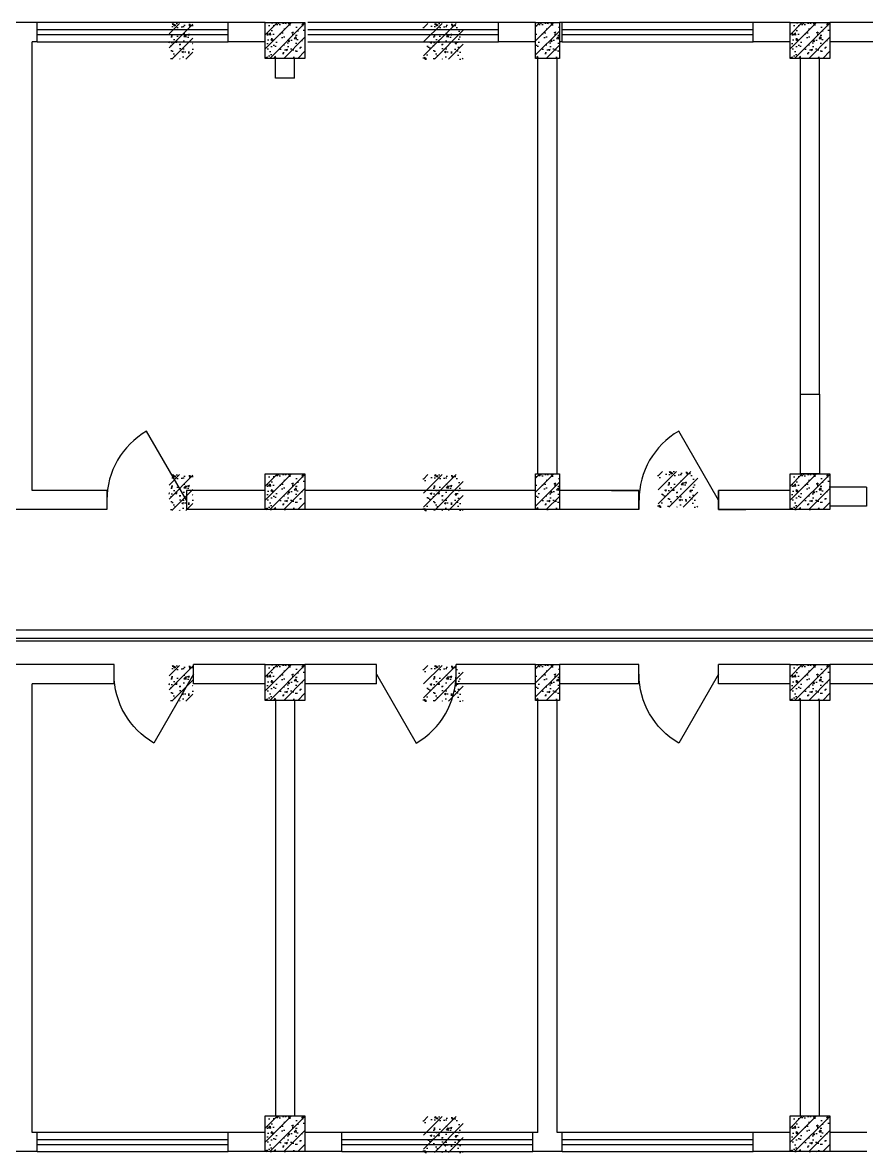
# Model space of a CAD drawing. Header units: millimetres. Extents: x 1454 to 76815, y 2126 to 32240.
# Drawn here: x 34775 to 41848, y 2126 to 11600 of the extents above; entities that cross this region are included whole.
import ezdxf
from ezdxf.enums import TextEntityAlignment as Align

# ---------------------------------------------------------------- set-up
doc = ezdxf.new("R2010")
doc.units = ezdxf.units.MM
doc.linetypes.add('CONTINOUS', pattern=[0])
for name, color, linetype in [('BD0', 7, 'Continuous'), ('C', 7, 'Continuous'), ('M', 7, 'Continuous'), ('WINDOW_TEXT', 7, 'Continuous'), ('Z', 7, 'Continuous'), ('Z1', 9, 'Continuous'), ('文字说明', 7, 'Continuous')]:
    doc.layers.add(name, color=color, linetype=linetype)
doc.styles.add('SIMPLEX', font='SIMPLEX.SHX')

# ---------------------------------------------------------------- blocks, each defined once
blk = doc.blocks.new('_DBLK')
blk.add_line((-0.5, 0), (0, -0.866))
blk.add_arc((-0.5, 0), 1, 300, 0)
at = {"layer": 'WINDOW_TEXT', "style": 'SIMPLEX', "flags": 9}
blk.add_attdef('A', text='', height=1, dxfattribs=at).set_placement((0, 1.5), align=Align.MIDDLE)

msp = doc.modelspace()

# ---------------------------------------------------------------- hatches: boundary and pattern name
at = {"layer": 'Z1'}
h = msp.add_hatch(dxfattribs=at)
h.set_pattern_fill('ANSI31', color=256, scale=666.666667, style=0)
h.set_pattern_definition([(45, (-1649692.01, -96398.72), (-58.925565, 58.925565), [])])
h.paths.add_polyline_path([(36002.3, 11592.9), (36202.3, 11592.9), (36202.3, 11292.9), (36002.3, 11292.9)])
h = msp.add_hatch(dxfattribs=at)
h.set_pattern_fill('AR-CONC', color=256, scale=20, style=0)
h.set_pattern_definition([(50, (-1649692.01, -96398.72), (143.4520365, -12.550427), [15, -165]), (355, (-1649692, -96398.72), (-27.750267, 150.438427), [12, -132]), (100.4514, (-1649680.05, -96399.76), (115.701876, 137.887908), [12.748038, -140.228422]), (46.1842, (-1649692, -96358.72), (213.44821, -33.103803), [22.5, -247.5]), (96.6356, (-1649674.22, -96361.48), (186.93254, 194.823574), [19.122058, -210.3426]), (351.1842, (-1649692, -96358.72), (186.93239, 194.82372), [18, -198]), (21, (-1649672.01, -96368.72), (119.3814104, -80.523778), [15, -165]), (326, (-1649672, -96368.72), (48.663066, 145.030009), [12, -132]), (71.4514, (-1649662.06, -96375.43), (168.044526, 64.506099), [12.748038, -140.228422]), (37.5, (-1649692.007, -96398.716), (2.431971, 66.5787708), [0, -130.4, 0, -134, 0, -132.5]), (7.5, (-1649692.01, -96398.72), (52.6139075, 78.8823424), [0, -76.4, 0, -127.4, 0, -50.5]), (327.5, (-1649736.607, -96398.716), (106.7644872, -4.5109743), [0, -50, 0, -156, 0, -207]), (317.5, (-1649756.61, -96398.72), (116.637234, 20.0209965), [0, -65, 0, -103.6, 0, -147])])
h.paths.add_polyline_path([(36002.3, 11592.9), (36202.3, 11592.9), (36202.3, 11292.9), (36002.3, 11292.9)])
h = msp.add_hatch(dxfattribs=at)
h.set_pattern_fill('ANSI31', color=256, scale=666.666667, style=0)
h.set_pattern_definition([(45, (-1442014.38, -522395.14), (-58.925565, 58.925565), [])])
h.paths.add_polyline_path([(36808.4, 11599.6), (37141.7, 11599.6), (37141.7, 11299.6), (36808.4, 11299.6)])
h = msp.add_hatch(dxfattribs=at)
h.set_pattern_fill('AR-CONC', color=256, scale=20, style=0)
h.set_pattern_definition([(50, (-1442014.38, -522395.14), (143.4520365, -12.550427), [15, -165]), (355, (-1442014.38, -522395.14), (-27.750267, 150.438427), [12, -132]), (100.4514, (-1442002.42, -522396.18), (115.701876, 137.887908), [12.748038, -140.228422]), (46.1842, (-1442014.38, -522355.14), (213.44821, -33.103803), [22.5, -247.5]), (96.6356, (-1441996.6, -522357.9), (186.93254, 194.823574), [19.122058, -210.3426]), (351.1842, (-1442014.38, -522355.14), (186.93239, 194.82372), [18, -198]), (21, (-1441994.38, -522365.14), (119.38141, -80.523778), [15, -165]), (326, (-1441994.38, -522365.14), (48.663066, 145.030009), [12, -132]), (71.4514, (-1441984.43, -522371.85), (168.044526, 64.506099), [12.748038, -140.228422]), (37.5, (-1442014.38, -522395.14), (2.431971, 66.5787708), [0, -130.4, 0, -134, 0, -132.5]), (7.5, (-1442014.38, -522395.14), (52.6139075, 78.8823424), [0, -76.4, 0, -127.4, 0, -50.5]), (327.5, (-1442058.98, -522395.14), (106.7644872, -4.5109743), [0, -50, 0, -156, 0, -207]), (317.5, (-1442078.98, -522395.14), (116.637234, 20.0209965), [0, -65, 0, -103.6, 0, -147])])
h.paths.add_polyline_path([(36808.4, 11599.6), (37141.7, 11599.6), (37141.7, 11299.6), (36808.4, 11299.6)])
h = msp.add_hatch(dxfattribs=at)
h.set_pattern_fill('ANSI31', color=256, scale=666.666667, style=0)
h.set_pattern_definition([(45, (-1647492.01, -96398.72), (-58.925565, 58.925565), [])])
h.paths.add_polyline_path([(38135.6, 11592.9), (38469, 11592.9), (38469, 11292.9), (38135.6, 11292.9)])
h = msp.add_hatch(dxfattribs=at)
h.set_pattern_fill('AR-CONC', color=256, scale=20, style=0)
h.set_pattern_definition([(50, (-1647492.01, -96398.72), (143.4520365, -12.550427), [15, -165]), (355, (-1647492, -96398.72), (-27.750267, 150.438427), [12, -132]), (100.4514, (-1647480.05, -96399.76), (115.701876, 137.887908), [12.748038, -140.228422]), (46.1842, (-1647492, -96358.72), (213.44821, -33.103803), [22.5, -247.5]), (96.6356, (-1647474.22, -96361.48), (186.93254, 194.823574), [19.122058, -210.3426]), (351.1842, (-1647492, -96358.72), (186.93239, 194.82372), [18, -198]), (21, (-1647472.01, -96368.72), (119.3814104, -80.523778), [15, -165]), (326, (-1647472, -96368.72), (48.663066, 145.030009), [12, -132]), (71.4514, (-1647462.06, -96375.43), (168.044526, 64.506099), [12.748038, -140.228422]), (37.5, (-1647492.007, -96398.716), (2.431971, 66.5787708), [0, -130.4, 0, -134, 0, -132.5]), (7.5, (-1647492.01, -96398.72), (52.6139075, 78.8823424), [0, -76.4, 0, -127.4, 0, -50.5]), (327.5, (-1647536.607, -96398.716), (106.7644872, -4.5109743), [0, -50, 0, -156, 0, -207]), (317.5, (-1647556.61, -96398.72), (116.637234, 20.0209965), [0, -65, 0, -103.6, 0, -147])])
h.paths.add_polyline_path([(38135.6, 11592.9), (38469, 11592.9), (38469, 11292.9), (38135.6, 11292.9)])
h = msp.add_hatch(dxfattribs=at)
h.set_pattern_fill('ANSI31', color=256, scale=666.666667, style=0)
h.set_pattern_definition([(45, (-1439814.38, -522395.14), (-58.925565, 58.925565), [])])
h.paths.add_polyline_path([(39075.1, 11599.6), (39275.1, 11599.6), (39275.1, 11299.6), (39075.1, 11299.6)])
h = msp.add_hatch(dxfattribs=at)
h.set_pattern_fill('AR-CONC', color=256, scale=20, style=0)
h.set_pattern_definition([(50, (-1439814.38, -522395.14), (143.4520365, -12.550427), [15, -165]), (355, (-1439814.38, -522395.14), (-27.750267, 150.438427), [12, -132]), (100.4514, (-1439802.42, -522396.18), (115.701876, 137.887908), [12.748038, -140.228422]), (46.1842, (-1439814.38, -522355.14), (213.44821, -33.103803), [22.5, -247.5]), (96.6356, (-1439796.6, -522357.9), (186.93254, 194.823574), [19.122058, -210.3426]), (351.1842, (-1439814.38, -522355.14), (186.93239, 194.82372), [18, -198]), (21, (-1439794.38, -522365.14), (119.38141, -80.523778), [15, -165]), (326, (-1439794.38, -522365.14), (48.663066, 145.030009), [12, -132]), (71.4514, (-1439784.43, -522371.85), (168.044526, 64.506099), [12.748038, -140.228422]), (37.5, (-1439814.38, -522395.14), (2.431971, 66.5787708), [0, -130.4, 0, -134, 0, -132.5]), (7.5, (-1439814.38, -522395.14), (52.6139075, 78.8823424), [0, -76.4, 0, -127.4, 0, -50.5]), (327.5, (-1439858.98, -522395.14), (106.7644872, -4.5109743), [0, -50, 0, -156, 0, -207]), (317.5, (-1439878.98, -522395.14), (116.637234, 20.0209965), [0, -65, 0, -103.6, 0, -147])])
h.paths.add_polyline_path([(39075.1, 11599.6), (39275.1, 11599.6), (39275.1, 11299.6), (39075.1, 11299.6)])
h = msp.add_hatch(dxfattribs=at)
h.set_pattern_fill('ANSI31', color=256, scale=666.666667, style=0)
h.set_pattern_definition([(45, (-1437614.38, -522395.14), (-58.925565, 58.925565), [])])
h.paths.add_polyline_path([(41208.4, 11599.6), (41541.7, 11599.6), (41541.7, 11299.6), (41208.4, 11299.6)])
h = msp.add_hatch(dxfattribs=at)
h.set_pattern_fill('AR-CONC', color=256, scale=20, style=0)
h.set_pattern_definition([(50, (-1437614.38, -522395.14), (143.4520365, -12.550427), [15, -165]), (355, (-1437614.38, -522395.14), (-27.750267, 150.438427), [12, -132]), (100.4514, (-1437602.42, -522396.18), (115.701876, 137.887908), [12.748038, -140.228422]), (46.1842, (-1437614.38, -522355.14), (213.44821, -33.103803), [22.5, -247.5]), (96.6356, (-1437596.6, -522357.9), (186.93254, 194.823574), [19.122058, -210.3426]), (351.1842, (-1437614.38, -522355.14), (186.93239, 194.82372), [18, -198]), (21, (-1437594.38, -522365.14), (119.38141, -80.523778), [15, -165]), (326, (-1437594.38, -522365.14), (48.663066, 145.030009), [12, -132]), (71.4514, (-1437584.43, -522371.85), (168.044526, 64.506099), [12.748038, -140.228422]), (37.5, (-1437614.38, -522395.14), (2.431971, 66.5787708), [0, -130.4, 0, -134, 0, -132.5]), (7.5, (-1437614.38, -522395.14), (52.6139075, 78.8823424), [0, -76.4, 0, -127.4, 0, -50.5]), (327.5, (-1437658.98, -522395.14), (106.7644872, -4.5109743), [0, -50, 0, -156, 0, -207]), (317.5, (-1437678.98, -522395.14), (116.637234, 20.0209965), [0, -65, 0, -103.6, 0, -147])])
h.paths.add_polyline_path([(41208.4, 11599.6), (41541.7, 11599.6), (41541.7, 11299.6), (41208.4, 11299.6)])
h = msp.add_hatch(dxfattribs=at)
h.set_pattern_fill('ANSI31', color=256, scale=666.666667, style=0)
h.set_pattern_definition([(45, (-1649692.01, -100182.05), (-58.925565, 58.925565), [])])
h.paths.add_polyline_path([(36002.3, 7809.6), (36202.3, 7809.6), (36202.3, 7509.6), (36002.3, 7509.6)])
h = msp.add_hatch(dxfattribs=at)
h.set_pattern_fill('AR-CONC', color=256, scale=20, style=0)
h.set_pattern_definition([(50, (-1649692.01, -100182.05), (143.4520365, -12.550427), [15, -165]), (355, (-1649692, -100182.05), (-27.750267, 150.438427), [12, -132]), (100.4514, (-1649680.05, -100183.1), (115.701876, 137.887908), [12.748038, -140.228422]), (46.1842, (-1649692, -100142.05), (213.44821, -33.103803), [22.5, -247.5]), (96.6356, (-1649674.22, -100144.8), (186.93254, 194.823574), [19.122058, -210.3426]), (351.1842, (-1649692, -100142.05), (186.93239, 194.82372), [18, -198]), (21, (-1649672.01, -100152.05), (119.3814104, -80.523778), [15, -165]), (326, (-1649672, -100152.05), (48.663066, 145.030009), [12, -132]), (71.4514, (-1649662.06, -100158.76), (168.044526, 64.506099), [12.748038, -140.228422]), (37.5, (-1649692.007, -100182.05), (2.431971, 66.5787708), [0, -130.4, 0, -134, 0, -132.5]), (7.5, (-1649692.01, -100182.05), (52.6139075, 78.8823424), [0, -76.4, 0, -127.4, 0, -50.5]), (327.5, (-1649736.607, -100182.05), (106.7644872, -4.5109743), [0, -50, 0, -156, 0, -207]), (317.5, (-1649756.61, -100182.05), (116.637234, 20.0209965), [0, -65, 0, -103.6, 0, -147])])
h.paths.add_polyline_path([(36002.3, 7809.6), (36202.3, 7809.6), (36202.3, 7509.6), (36002.3, 7509.6)])
h = msp.add_hatch(dxfattribs=at)
h.set_pattern_fill('ANSI31', color=256, scale=666.666667, style=0)
h.set_pattern_definition([(45, (-1442014.38, -526178.47), (-58.925565, 58.925565), [])])
h.paths.add_polyline_path([(36808.4, 7816.3), (37141.7, 7816.3), (37141.7, 7516.3), (36808.4, 7516.3)])
h = msp.add_hatch(dxfattribs=at)
h.set_pattern_fill('AR-CONC', color=256, scale=20, style=0)
h.set_pattern_definition([(50, (-1442014.38, -526178.47), (143.4520365, -12.550427), [15, -165]), (355, (-1442014.38, -526178.47), (-27.750267, 150.438427), [12, -132]), (100.4514, (-1442002.42, -526179.52), (115.701876, 137.887908), [12.748038, -140.228422]), (46.1842, (-1442014.38, -526138.47), (213.44821, -33.103803), [22.5, -247.5]), (96.6356, (-1441996.6, -526141.23), (186.93254, 194.823574), [19.122058, -210.3426]), (351.1842, (-1442014.38, -526138.47), (186.93239, 194.82372), [18, -198]), (21, (-1441994.38, -526148.47), (119.38141, -80.523778), [15, -165]), (326, (-1441994.38, -526148.47), (48.663066, 145.030009), [12, -132]), (71.4514, (-1441984.43, -526155.18), (168.044526, 64.506099), [12.748038, -140.228422]), (37.5, (-1442014.38, -526178.47), (2.431971, 66.5787708), [0, -130.4, 0, -134, 0, -132.5]), (7.5, (-1442014.38, -526178.47), (52.6139075, 78.8823424), [0, -76.4, 0, -127.4, 0, -50.5]), (327.5, (-1442058.98, -526178.47), (106.7644872, -4.5109743), [0, -50, 0, -156, 0, -207]), (317.5, (-1442078.98, -526178.47), (116.637234, 20.0209965), [0, -65, 0, -103.6, 0, -147])])
h.paths.add_polyline_path([(36808.4, 7816.3), (37141.7, 7816.3), (37141.7, 7516.3), (36808.4, 7516.3)])
h = msp.add_hatch(dxfattribs=at)
h.set_pattern_fill('ANSI31', color=256, scale=666.666667, style=0)
h.set_pattern_definition([(45, (-1647492.01, -100182.05), (-58.925565, 58.925565), [])])
h.paths.add_polyline_path([(38135.6, 7809.6), (38469, 7809.6), (38469, 7509.6), (38135.6, 7509.6)])
h = msp.add_hatch(dxfattribs=at)
h.set_pattern_fill('AR-CONC', color=256, scale=20, style=0)
h.set_pattern_definition([(50, (-1647492.01, -100182.05), (143.4520365, -12.550427), [15, -165]), (355, (-1647492, -100182.05), (-27.750267, 150.438427), [12, -132]), (100.4514, (-1647480.05, -100183.1), (115.701876, 137.887908), [12.748038, -140.228422]), (46.1842, (-1647492, -100142.05), (213.44821, -33.103803), [22.5, -247.5]), (96.6356, (-1647474.22, -100144.8), (186.93254, 194.823574), [19.122058, -210.3426]), (351.1842, (-1647492, -100142.05), (186.93239, 194.82372), [18, -198]), (21, (-1647472.01, -100152.05), (119.3814104, -80.523778), [15, -165]), (326, (-1647472, -100152.05), (48.663066, 145.030009), [12, -132]), (71.4514, (-1647462.06, -100158.76), (168.044526, 64.506099), [12.748038, -140.228422]), (37.5, (-1647492.007, -100182.05), (2.431971, 66.5787708), [0, -130.4, 0, -134, 0, -132.5]), (7.5, (-1647492.01, -100182.05), (52.6139075, 78.8823424), [0, -76.4, 0, -127.4, 0, -50.5]), (327.5, (-1647536.607, -100182.05), (106.7644872, -4.5109743), [0, -50, 0, -156, 0, -207]), (317.5, (-1647556.61, -100182.05), (116.637234, 20.0209965), [0, -65, 0, -103.6, 0, -147])])
h.paths.add_polyline_path([(38135.6, 7809.6), (38469, 7809.6), (38469, 7509.6), (38135.6, 7509.6)])
h = msp.add_hatch(dxfattribs=at)
h.set_pattern_fill('ANSI31', color=256, scale=666.666667, style=0)
h.set_pattern_definition([(45, (-1439814.38, -526178.47), (-58.925565, 58.925565), [])])
h.paths.add_polyline_path([(39075.1, 7816.3), (39275.1, 7816.3), (39275.1, 7516.3), (39075.1, 7516.3)])
h = msp.add_hatch(dxfattribs=at)
h.set_pattern_fill('AR-CONC', color=256, scale=20, style=0)
h.set_pattern_definition([(50, (-1439814.38, -526178.47), (143.4520365, -12.550427), [15, -165]), (355, (-1439814.38, -526178.47), (-27.750267, 150.438427), [12, -132]), (100.4514, (-1439802.42, -526179.52), (115.701876, 137.887908), [12.748038, -140.228422]), (46.1842, (-1439814.38, -526138.47), (213.44821, -33.103803), [22.5, -247.5]), (96.6356, (-1439796.6, -526141.23), (186.93254, 194.823574), [19.122058, -210.3426]), (351.1842, (-1439814.38, -526138.47), (186.93239, 194.82372), [18, -198]), (21, (-1439794.38, -526148.47), (119.38141, -80.523778), [15, -165]), (326, (-1439794.38, -526148.47), (48.663066, 145.030009), [12, -132]), (71.4514, (-1439784.43, -526155.18), (168.044526, 64.506099), [12.748038, -140.228422]), (37.5, (-1439814.38, -526178.47), (2.431971, 66.5787708), [0, -130.4, 0, -134, 0, -132.5]), (7.5, (-1439814.38, -526178.47), (52.6139075, 78.8823424), [0, -76.4, 0, -127.4, 0, -50.5]), (327.5, (-1439858.98, -526178.47), (106.7644872, -4.5109743), [0, -50, 0, -156, 0, -207]), (317.5, (-1439878.98, -526178.47), (116.637234, 20.0209965), [0, -65, 0, -103.6, 0, -147])])
h.paths.add_polyline_path([(39075.1, 7816.3), (39275.1, 7816.3), (39275.1, 7516.3), (39075.1, 7516.3)])
h = msp.add_hatch(dxfattribs=at)
h.set_pattern_fill('AR-CONC', color=256, scale=20, style=0)
h.set_pattern_definition([(50, (-1645525.34, -100154.83), (143.4520365, -12.550427), [15, -165]), (355, (-1645525.34, -100154.83), (-27.750267, 150.438427), [12, -132]), (100.4514, (-1645513.39, -100155.88), (115.701876, 137.887908), [12.748038, -140.228422]), (46.1842, (-1645525.34, -100114.83), (213.44821, -33.103803), [22.5, -247.5]), (96.6356, (-1645507.55, -100117.6), (186.93254, 194.823574), [19.122058, -210.3426]), (351.1842, (-1645525.34, -100114.83), (186.93239, 194.82372), [18, -198]), (21, (-1645505.34, -100124.83), (119.3814104, -80.523778), [15, -165]), (326, (-1645505.34, -100124.83), (48.663066, 145.030009), [12, -132]), (71.4514, (-1645495.39, -100131.54), (168.044526, 64.506099), [12.748038, -140.228422]), (37.5, (-1645525.34, -100154.834), (2.431971, 66.5787708), [0, -130.4, 0, -134, 0, -132.5]), (7.5, (-1645525.34, -100154.834), (52.6139075, 78.8823424), [0, -76.4, 0, -127.4, 0, -50.5]), (327.5, (-1645569.94, -100154.834), (106.7644872, -4.5109743), [0, -50, 0, -156, 0, -207]), (317.5, (-1645589.94, -100154.83), (116.637234, 20.0209965), [0, -65, 0, -103.6, 0, -147])])
h.paths.add_polyline_path([(40102.3, 7836.8), (40435.6, 7836.8), (40435.6, 7536.8), (40102.3, 7536.8)])
h = msp.add_hatch(dxfattribs=at)
h.set_pattern_fill('ANSI31', color=256, scale=666.666667, style=0)
h.set_pattern_definition([(45, (-1645525.34, -100154.83), (-58.925565, 58.925565), [])])
h.paths.add_polyline_path([(40102.3, 7836.8), (40435.6, 7836.8), (40435.6, 7536.8), (40102.3, 7536.8)])
h = msp.add_hatch(dxfattribs=at)
h.set_pattern_fill('ANSI31', color=256, scale=666.666667, style=0)
h.set_pattern_definition([(45, (-1437614.38, -526178.47), (-58.925565, 58.925565), [])])
h.paths.add_polyline_path([(41208.4, 7816.3), (41541.7, 7816.3), (41541.7, 7516.3), (41208.4, 7516.3)])
h = msp.add_hatch(dxfattribs=at)
h.set_pattern_fill('AR-CONC', color=256, scale=20, style=0)
h.set_pattern_definition([(50, (-1437614.38, -526178.47), (143.4520365, -12.550427), [15, -165]), (355, (-1437614.38, -526178.47), (-27.750267, 150.438427), [12, -132]), (100.4514, (-1437602.42, -526179.52), (115.701876, 137.887908), [12.748038, -140.228422]), (46.1842, (-1437614.38, -526138.47), (213.44821, -33.103803), [22.5, -247.5]), (96.6356, (-1437596.6, -526141.23), (186.93254, 194.823574), [19.122058, -210.3426]), (351.1842, (-1437614.38, -526138.47), (186.93239, 194.82372), [18, -198]), (21, (-1437594.38, -526148.47), (119.38141, -80.523778), [15, -165]), (326, (-1437594.38, -526148.47), (48.663066, 145.030009), [12, -132]), (71.4514, (-1437584.43, -526155.18), (168.044526, 64.506099), [12.748038, -140.228422]), (37.5, (-1437614.38, -526178.47), (2.431971, 66.5787708), [0, -130.4, 0, -134, 0, -132.5]), (7.5, (-1437614.38, -526178.47), (52.6139075, 78.8823424), [0, -76.4, 0, -127.4, 0, -50.5]), (327.5, (-1437658.98, -526178.47), (106.7644872, -4.5109743), [0, -50, 0, -156, 0, -207]), (317.5, (-1437678.98, -526178.47), (116.637234, 20.0209965), [0, -65, 0, -103.6, 0, -147])])
h.paths.add_polyline_path([(41208.4, 7816.3), (41541.7, 7816.3), (41541.7, 7516.3), (41208.4, 7516.3)])
h = msp.add_hatch(dxfattribs=at)
h.set_pattern_fill('ANSI31', color=256, scale=666.666667, style=0)
h.set_pattern_definition([(45, (-1649692.01, -101782.05), (-58.925565, 58.925565), [])])
h.paths.add_polyline_path([(36002.3, 6209.6), (36202.3, 6209.6), (36202.3, 5909.6), (36002.3, 5909.6)])
h = msp.add_hatch(dxfattribs=at)
h.set_pattern_fill('AR-CONC', color=256, scale=20, style=0)
h.set_pattern_definition([(50, (-1649692.01, -101782.05), (143.4520365, -12.550427), [15, -165]), (355, (-1649692, -101782.05), (-27.750267, 150.438427), [12, -132]), (100.4514, (-1649680.05, -101783.1), (115.701876, 137.887908), [12.748038, -140.228422]), (46.1842, (-1649692, -101742.05), (213.44821, -33.103803), [22.5, -247.5]), (96.6356, (-1649674.22, -101744.8), (186.93254, 194.823574), [19.122058, -210.3426]), (351.1842, (-1649692, -101742.05), (186.93239, 194.82372), [18, -198]), (21, (-1649672.01, -101752.05), (119.3814104, -80.523778), [15, -165]), (326, (-1649672, -101752.05), (48.663066, 145.030009), [12, -132]), (71.4514, (-1649662.06, -101758.76), (168.044526, 64.506099), [12.748038, -140.228422]), (37.5, (-1649692.007, -101782.05), (2.431971, 66.5787708), [0, -130.4, 0, -134, 0, -132.5]), (7.5, (-1649692.01, -101782.05), (52.6139075, 78.8823424), [0, -76.4, 0, -127.4, 0, -50.5]), (327.5, (-1649736.607, -101782.05), (106.7644872, -4.5109743), [0, -50, 0, -156, 0, -207]), (317.5, (-1649756.61, -101782.05), (116.637234, 20.0209965), [0, -65, 0, -103.6, 0, -147])])
h.paths.add_polyline_path([(36002.3, 6209.6), (36202.3, 6209.6), (36202.3, 5909.6), (36002.3, 5909.6)])
h = msp.add_hatch(dxfattribs=at)
h.set_pattern_fill('ANSI31', color=256, scale=666.666667, style=0)
h.set_pattern_definition([(45, (-1442014.38, -527778.47), (-58.925565, 58.925565), [])])
h.paths.add_polyline_path([(36808.4, 6216.3), (37141.7, 6216.3), (37141.7, 5916.3), (36808.4, 5916.3)])
h = msp.add_hatch(dxfattribs=at)
h.set_pattern_fill('AR-CONC', color=256, scale=20, style=0)
h.set_pattern_definition([(50, (-1442014.38, -527778.47), (143.4520365, -12.550427), [15, -165]), (355, (-1442014.38, -527778.47), (-27.750267, 150.438427), [12, -132]), (100.4514, (-1442002.42, -527779.52), (115.701876, 137.887908), [12.748038, -140.228422]), (46.1842, (-1442014.38, -527738.47), (213.44821, -33.103803), [22.5, -247.5]), (96.6356, (-1441996.6, -527741.23), (186.93254, 194.823574), [19.122058, -210.3426]), (351.1842, (-1442014.38, -527738.47), (186.93239, 194.82372), [18, -198]), (21, (-1441994.38, -527748.47), (119.38141, -80.523778), [15, -165]), (326, (-1441994.38, -527748.47), (48.663066, 145.030009), [12, -132]), (71.4514, (-1441984.43, -527755.18), (168.044526, 64.506099), [12.748038, -140.228422]), (37.5, (-1442014.38, -527778.47), (2.431971, 66.5787708), [0, -130.4, 0, -134, 0, -132.5]), (7.5, (-1442014.38, -527778.47), (52.6139075, 78.8823424), [0, -76.4, 0, -127.4, 0, -50.5]), (327.5, (-1442058.98, -527778.47), (106.7644872, -4.5109743), [0, -50, 0, -156, 0, -207]), (317.5, (-1442078.98, -527778.47), (116.637234, 20.0209965), [0, -65, 0, -103.6, 0, -147])])
h.paths.add_polyline_path([(36808.4, 6216.3), (37141.7, 6216.3), (37141.7, 5916.3), (36808.4, 5916.3)])
h = msp.add_hatch(dxfattribs=at)
h.set_pattern_fill('ANSI31', color=256, scale=666.666667, style=0)
h.set_pattern_definition([(45, (-1647492.01, -101782.05), (-58.925565, 58.925565), [])])
h.paths.add_polyline_path([(38135.6, 6209.6), (38469, 6209.6), (38469, 5909.6), (38135.6, 5909.6)])
h = msp.add_hatch(dxfattribs=at)
h.set_pattern_fill('AR-CONC', color=256, scale=20, style=0)
h.set_pattern_definition([(50, (-1647492.01, -101782.05), (143.4520365, -12.550427), [15, -165]), (355, (-1647492, -101782.05), (-27.750267, 150.438427), [12, -132]), (100.4514, (-1647480.05, -101783.1), (115.701876, 137.887908), [12.748038, -140.228422]), (46.1842, (-1647492, -101742.05), (213.44821, -33.103803), [22.5, -247.5]), (96.6356, (-1647474.22, -101744.8), (186.93254, 194.823574), [19.122058, -210.3426]), (351.1842, (-1647492, -101742.05), (186.93239, 194.82372), [18, -198]), (21, (-1647472.01, -101752.05), (119.3814104, -80.523778), [15, -165]), (326, (-1647472, -101752.05), (48.663066, 145.030009), [12, -132]), (71.4514, (-1647462.06, -101758.76), (168.044526, 64.506099), [12.748038, -140.228422]), (37.5, (-1647492.007, -101782.05), (2.431971, 66.5787708), [0, -130.4, 0, -134, 0, -132.5]), (7.5, (-1647492.01, -101782.05), (52.6139075, 78.8823424), [0, -76.4, 0, -127.4, 0, -50.5]), (327.5, (-1647536.607, -101782.05), (106.7644872, -4.5109743), [0, -50, 0, -156, 0, -207]), (317.5, (-1647556.61, -101782.05), (116.637234, 20.0209965), [0, -65, 0, -103.6, 0, -147])])
h.paths.add_polyline_path([(38135.6, 6209.6), (38469, 6209.6), (38469, 5909.6), (38135.6, 5909.6)])
h = msp.add_hatch(dxfattribs=at)
h.set_pattern_fill('ANSI31', color=256, scale=666.666667, style=0)
h.set_pattern_definition([(45, (-1439814.38, -527778.47), (-58.925565, 58.925565), [])])
h.paths.add_polyline_path([(39075.1, 6216.3), (39275.1, 6216.3), (39275.1, 5916.3), (39075.1, 5916.3)])
h = msp.add_hatch(dxfattribs=at)
h.set_pattern_fill('AR-CONC', color=256, scale=20, style=0)
h.set_pattern_definition([(50, (-1439814.38, -527778.47), (143.4520365, -12.550427), [15, -165]), (355, (-1439814.38, -527778.47), (-27.750267, 150.438427), [12, -132]), (100.4514, (-1439802.42, -527779.52), (115.701876, 137.887908), [12.748038, -140.228422]), (46.1842, (-1439814.38, -527738.47), (213.44821, -33.103803), [22.5, -247.5]), (96.6356, (-1439796.6, -527741.23), (186.93254, 194.823574), [19.122058, -210.3426]), (351.1842, (-1439814.38, -527738.47), (186.93239, 194.82372), [18, -198]), (21, (-1439794.38, -527748.47), (119.38141, -80.523778), [15, -165]), (326, (-1439794.38, -527748.47), (48.663066, 145.030009), [12, -132]), (71.4514, (-1439784.43, -527755.18), (168.044526, 64.506099), [12.748038, -140.228422]), (37.5, (-1439814.38, -527778.47), (2.431971, 66.5787708), [0, -130.4, 0, -134, 0, -132.5]), (7.5, (-1439814.38, -527778.47), (52.6139075, 78.8823424), [0, -76.4, 0, -127.4, 0, -50.5]), (327.5, (-1439858.98, -527778.47), (106.7644872, -4.5109743), [0, -50, 0, -156, 0, -207]), (317.5, (-1439878.98, -527778.47), (116.637234, 20.0209965), [0, -65, 0, -103.6, 0, -147])])
h.paths.add_polyline_path([(39075.1, 6216.3), (39275.1, 6216.3), (39275.1, 5916.3), (39075.1, 5916.3)])
h = msp.add_hatch(dxfattribs=at)
h.set_pattern_fill('ANSI31', color=256, scale=666.666667, style=0)
h.set_pattern_definition([(45, (-1437614.38, -527778.47), (-58.925565, 58.925565), [])])
h.paths.add_polyline_path([(41208.4, 6216.3), (41541.7, 6216.3), (41541.7, 5916.3), (41208.4, 5916.3)])
h = msp.add_hatch(dxfattribs=at)
h.set_pattern_fill('AR-CONC', color=256, scale=20, style=0)
h.set_pattern_definition([(50, (-1437614.38, -527778.47), (143.4520365, -12.550427), [15, -165]), (355, (-1437614.38, -527778.47), (-27.750267, 150.438427), [12, -132]), (100.4514, (-1437602.42, -527779.52), (115.701876, 137.887908), [12.748038, -140.228422]), (46.1842, (-1437614.38, -527738.47), (213.44821, -33.103803), [22.5, -247.5]), (96.6356, (-1437596.6, -527741.23), (186.93254, 194.823574), [19.122058, -210.3426]), (351.1842, (-1437614.38, -527738.47), (186.93239, 194.82372), [18, -198]), (21, (-1437594.38, -527748.47), (119.38141, -80.523778), [15, -165]), (326, (-1437594.38, -527748.47), (48.663066, 145.030009), [12, -132]), (71.4514, (-1437584.43, -527755.18), (168.044526, 64.506099), [12.748038, -140.228422]), (37.5, (-1437614.38, -527778.47), (2.431971, 66.5787708), [0, -130.4, 0, -134, 0, -132.5]), (7.5, (-1437614.38, -527778.47), (52.6139075, 78.8823424), [0, -76.4, 0, -127.4, 0, -50.5]), (327.5, (-1437658.98, -527778.47), (106.7644872, -4.5109743), [0, -50, 0, -156, 0, -207]), (317.5, (-1437678.98, -527778.47), (116.637234, 20.0209965), [0, -65, 0, -103.6, 0, -147])])
h.paths.add_polyline_path([(41208.4, 6216.3), (41541.7, 6216.3), (41541.7, 5916.3), (41208.4, 5916.3)])
h = msp.add_hatch(dxfattribs=at)
h.set_pattern_fill('ANSI31', color=256, scale=666.666667, style=0)
h.set_pattern_definition([(45, (-1442014.38, -531561.804), (-58.925565, 58.925565), [])])
h.paths.add_polyline_path([(36808.4, 2432.9), (37141.7, 2432.9), (37141.7, 2132.9), (36808.4, 2132.9)])
h = msp.add_hatch(dxfattribs=at)
h.set_pattern_fill('AR-CONC', color=256, scale=20, style=0)
h.set_pattern_definition([(50, (-1442014.38, -531561.8), (143.4520365, -12.550427), [15, -165]), (355, (-1442014.38, -531561.8), (-27.750267, 150.438427), [12, -132]), (100.4514, (-1442002.42, -531562.85), (115.701876, 137.887908), [12.748038, -140.228422]), (46.1842, (-1442014.38, -531521.8), (213.44821, -33.103803), [22.5, -247.5]), (96.6356, (-1441996.6, -531524.56), (186.93254, 194.823574), [19.122058, -210.3426]), (351.1842, (-1442014.38, -531521.8), (186.93239, 194.82372), [18, -198]), (21, (-1441994.38, -531531.8), (119.38141, -80.523778), [15, -165]), (326, (-1441994.38, -531531.8), (48.663066, 145.030009), [12, -132]), (71.4514, (-1441984.43, -531538.51), (168.044526, 64.506099), [12.748038, -140.228422]), (37.5, (-1442014.38, -531561.804), (2.431971, 66.5787708), [0, -130.4, 0, -134, 0, -132.5]), (7.5, (-1442014.38, -531561.804), (52.6139075, 78.8823424), [0, -76.4, 0, -127.4, 0, -50.5]), (327.5, (-1442058.98, -531561.804), (106.7644872, -4.5109743), [0, -50, 0, -156, 0, -207]), (317.5, (-1442078.98, -531561.8), (116.637234, 20.0209965), [0, -65, 0, -103.6, 0, -147])])
h.paths.add_polyline_path([(36808.4, 2432.9), (37141.7, 2432.9), (37141.7, 2132.9), (36808.4, 2132.9)])
h = msp.add_hatch(dxfattribs=at)
h.set_pattern_fill('ANSI31', color=256, scale=666.666667, style=0)
h.set_pattern_definition([(45, (-1647492.01, -105565.38), (-58.925565, 58.925565), [])])
h.paths.add_polyline_path([(38135.6, 2426.3), (38469, 2426.3), (38469, 2126.3), (38135.6, 2126.3)])
h = msp.add_hatch(dxfattribs=at)
h.set_pattern_fill('AR-CONC', color=256, scale=20, style=0)
h.set_pattern_definition([(50, (-1647492.01, -105565.38), (143.4520365, -12.550427), [15, -165]), (355, (-1647492, -105565.38), (-27.750267, 150.438427), [12, -132]), (100.4514, (-1647480.05, -105566.43), (115.701876, 137.887908), [12.748038, -140.228422]), (46.1842, (-1647492, -105525.38), (213.44821, -33.103803), [22.5, -247.5]), (96.6356, (-1647474.22, -105528.14), (186.93254, 194.823574), [19.122058, -210.3426]), (351.1842, (-1647492, -105525.38), (186.93239, 194.82372), [18, -198]), (21, (-1647472.01, -105535.38), (119.3814104, -80.523778), [15, -165]), (326, (-1647472, -105535.38), (48.663066, 145.030009), [12, -132]), (71.4514, (-1647462.06, -105542.1), (168.044526, 64.506099), [12.748038, -140.228422]), (37.5, (-1647492.007, -105565.383), (2.431971, 66.5787708), [0, -130.4, 0, -134, 0, -132.5]), (7.5, (-1647492.01, -105565.38), (52.6139075, 78.8823424), [0, -76.4, 0, -127.4, 0, -50.5]), (327.5, (-1647536.607, -105565.383), (106.7644872, -4.5109743), [0, -50, 0, -156, 0, -207]), (317.5, (-1647556.61, -105565.38), (116.637234, 20.0209965), [0, -65, 0, -103.6, 0, -147])])
h.paths.add_polyline_path([(38135.6, 2426.3), (38469, 2426.3), (38469, 2126.3), (38135.6, 2126.3)])
h = msp.add_hatch(dxfattribs=at)
h.set_pattern_fill('ANSI31', color=256, scale=666.666667, style=0)
h.set_pattern_definition([(45, (-1437614.38, -531561.804), (-58.925565, 58.925565), [])])
h.paths.add_polyline_path([(41208.4, 2432.9), (41541.7, 2432.9), (41541.7, 2132.9), (41208.4, 2132.9)])
h = msp.add_hatch(dxfattribs=at)
h.set_pattern_fill('AR-CONC', color=256, scale=20, style=0)
h.set_pattern_definition([(50, (-1437614.38, -531561.8), (143.4520365, -12.550427), [15, -165]), (355, (-1437614.38, -531561.8), (-27.750267, 150.438427), [12, -132]), (100.4514, (-1437602.42, -531562.85), (115.701876, 137.887908), [12.748038, -140.228422]), (46.1842, (-1437614.38, -531521.8), (213.44821, -33.103803), [22.5, -247.5]), (96.6356, (-1437596.6, -531524.56), (186.93254, 194.823574), [19.122058, -210.3426]), (351.1842, (-1437614.38, -531521.8), (186.93239, 194.82372), [18, -198]), (21, (-1437594.38, -531531.8), (119.38141, -80.523778), [15, -165]), (326, (-1437594.38, -531531.8), (48.663066, 145.030009), [12, -132]), (71.4514, (-1437584.43, -531538.51), (168.044526, 64.506099), [12.748038, -140.228422]), (37.5, (-1437614.38, -531561.804), (2.431971, 66.5787708), [0, -130.4, 0, -134, 0, -132.5]), (7.5, (-1437614.38, -531561.804), (52.6139075, 78.8823424), [0, -76.4, 0, -127.4, 0, -50.5]), (327.5, (-1437658.98, -531561.804), (106.7644872, -4.5109743), [0, -50, 0, -156, 0, -207]), (317.5, (-1437678.98, -531561.8), (116.637234, 20.0209965), [0, -65, 0, -103.6, 0, -147])])
h.paths.add_polyline_path([(41208.4, 2432.9), (41541.7, 2432.9), (41541.7, 2132.9), (41208.4, 2132.9)])

# ---------------------------------------------------------------- linework, layer by layer
at = {"layer": 'BD0'}
for p, q in [((34898.4, 11599.6), (34651.7, 11599.6)), ((34898.4, 11439.6), (34898.4, 11599.6)), ((36808.4, 11599.6), (36498.4, 11599.6)), ((36498.4, 11439.6), (36498.4, 11599.6)), ((38765.1, 11439.6), (38765.1, 11599.6)), ((39075.1, 11599.6), (38765.1, 11599.6)), ((39298.4, 11599.6), (39275.1, 11599.6)), ((39298.4, 11439.6), (39298.4, 11599.6)), ((41208.4, 11599.6), (40898.4, 11599.6)), ((40898.4, 11439.6), (40898.4, 11599.6)), ((45441.7, 11599.6), (41541.7, 11599.6)), ((34855.1, 9599.6), (34855.1, 11439.6)), ((34898.4, 11439.6), (34855.1, 11439.6)), ((36808.4, 11439.6), (36498.4, 11439.6)), ((39075.1, 11439.6), (38765.1, 11439.6)), ((39298.4, 11439.6), (39275.1, 11439.6)), ((41208.4, 11439.6), (40898.4, 11439.6)), ((45441.7, 11439.6), (41541.7, 11439.6)), ((36895.1, 11132.9), (36895.1, 11299.6)), ((37055.1, 11132.9), (37055.1, 11299.6)), ((39095.1, 7816.3), (39095.1, 11299.6)), ((39255.1, 7816.3), (39255.1, 11299.6)), ((41295.1, 8482.9), (41295.1, 11299.6)), ((41455.1, 8482.9), (41455.1, 11299.6)), ((37055.1, 11132.9), (36895.1, 11132.9)), ((34855.1, 7676.3), (34855.1, 9599.6)), ((35481.1, 7676.3), (34855.1, 7676.3)), ((35481.1, 7676.3), (35481.1, 7516.3)), ((36808.4, 7676.3), (36147.8, 7676.3)), ((36147.8, 7676.3), (36147.8, 7516.3)), ((39075.1, 7676.3), (37141.7, 7676.3)), ((39941.7, 7676.3), (39275.1, 7676.3)), ((39941.7, 7516.3), (39941.7, 7676.3)), ((41208.4, 7676.3), (40608.4, 7676.3)), ((40608.4, 7516.3), (40608.4, 7676.3)), ((41847.8, 7703.5), (41534.8, 7703.5)), ((41847.8, 7703.5), (41847.8, 7543.5)), ((35481.1, 7516.3), (34008.4, 7516.3)), ((36808.4, 7516.3), (36147.8, 7516.3)), ((39075.1, 7516.3), (37141.7, 7516.3)), ((39941.7, 7516.3), (39275.1, 7516.3)), ((41208.4, 7516.3), (40608.4, 7516.3)), ((41847.8, 7543.5), (41541.7, 7543.5)), ((35541.7, 6216.3), (34008.4, 6216.3)), ((35541.7, 6056.3), (35541.7, 6216.3)), ((36808.4, 6216.3), (36208.4, 6216.3)), ((36208.4, 6056.3), (36208.4, 6216.3)), ((37741.7, 6216.3), (37141.7, 6216.3)), ((37741.7, 6056.3), (37741.7, 6216.3)), ((38408.4, 6056.3), (38408.4, 6216.3)), ((39075.1, 6216.3), (38408.4, 6216.3)), ((39941.7, 6216.3), (39275.1, 6216.3)), ((39941.7, 6056.3), (39941.7, 6216.3)), ((41208.4, 6216.3), (40608.4, 6216.3)), ((40608.4, 6056.3), (40608.4, 6216.3)), ((42141.7, 6216.3), (41541.7, 6216.3)), ((34855.1, 2292.9), (34855.1, 6056.3)), ((35541.7, 6056.3), (34855.1, 6056.3)), ((36808.4, 6056.3), (36208.4, 6056.3)), ((37741.7, 6056.3), (37141.7, 6056.3)), ((39075.1, 6056.3), (38408.4, 6056.3)), ((39941.7, 6056.3), (39275.1, 6056.3)), ((41208.4, 6056.3), (40608.4, 6056.3)), ((42141.7, 6056.3), (41541.7, 6056.3)), ((36895.1, 5916.3), (36895.1, 2432.9)), ((37055.1, 5916.3), (37055.1, 2432.9)), ((39095.1, 2292.9), (39095.1, 5916.3)), ((39255.1, 2292.9), (39255.1, 5916.3)), ((41295.1, 2432.9), (41295.1, 5916.3)), ((41455.1, 2432.9), (41455.1, 5916.3)), ((34898.4, 2292.9), (34855.1, 2292.9)), ((34898.4, 2132.9), (34898.4, 2292.9)), ((36808.4, 2292.9), (36498.4, 2292.9)), ((36498.4, 2132.9), (36498.4, 2292.9)), ((37451.7, 2292.9), (37141.7, 2292.9)), ((37451.7, 2132.9), (37451.7, 2292.9)), ((39095.1, 2292.9), (39051.7, 2292.9)), ((39051.7, 2132.9), (39051.7, 2292.9)), ((39298.4, 2292.9), (39255.1, 2292.9)), ((39298.4, 2132.9), (39298.4, 2292.9)), ((41208.4, 2292.9), (40898.4, 2292.9)), ((40898.4, 2132.9), (40898.4, 2292.9)), ((41851.7, 2292.9), (41541.7, 2292.9)), ((34898.4, 2132.9), (34651.7, 2132.9)), ((36808.4, 2132.9), (36498.4, 2132.9)), ((37451.7, 2132.9), (37141.7, 2132.9)), ((39298.4, 2132.9), (39051.7, 2132.9)), ((41208.4, 2132.9), (40898.4, 2132.9)), ((41851.7, 2132.9), (41541.7, 2132.9))]:
    msp.add_line(p, q, dxfattribs=at)
msp.add_lwpolyline([(41295.1, 8482.9), (41455.1, 8482.9), (41455.1, 7816.3), (41295.1, 7816.3)], close=True, dxfattribs=at)
for points in [[(39711.8, 7676.3), (39941.7, 7676.3), (39941.7, 7516.3), (39712.9, 7516.3)], [(40838.3, 7676.3), (40608.4, 7676.3), (40608.4, 7516.3), (40837.3, 7516.3)]]:
    msp.add_lwpolyline(points, dxfattribs=at)
at = {"layer": 'C', "color": 7}
for p, q in [((36498.4, 11599.6), (34898.4, 11599.6)), ((38765.1, 11599.6), (37165.1, 11599.6)), ((40898.4, 11599.6), (39298.4, 11599.6)), ((36498.4, 11539.6), (34898.4, 11539.6)), ((34898.4, 11499.6), (36498.4, 11499.6)), ((38765.1, 11539.6), (37165.1, 11539.6)), ((37165.1, 11499.6), (38765.1, 11499.6)), ((40898.4, 11539.6), (39298.4, 11539.6)), ((39298.4, 11499.6), (40898.4, 11499.6)), ((34898.4, 11439.6), (36498.4, 11439.6)), ((37165.1, 11439.6), (38765.1, 11439.6)), ((39298.4, 11439.6), (40898.4, 11439.6)), ((36498.4, 2292.9), (34898.4, 2292.9)), ((39051.7, 2292.9), (37451.7, 2292.9)), ((40898.4, 2292.9), (39298.4, 2292.9)), ((36498.4, 2232.9), (34898.4, 2232.9)), ((34898.4, 2192.9), (36498.4, 2192.9)), ((39051.7, 2232.9), (37451.7, 2232.9)), ((37451.7, 2192.9), (39051.7, 2192.9)), ((40898.4, 2232.9), (39298.4, 2232.9)), ((39298.4, 2192.9), (40898.4, 2192.9)), ((34898.4, 2132.9), (36498.4, 2132.9)), ((37451.7, 2132.9), (39051.7, 2132.9)), ((39298.4, 2132.9), (40898.4, 2132.9))]:
    msp.add_line(p, q, dxfattribs=at)
at = {"layer": 'Z'}
for points in [[(36808.4, 11599.6), (37141.7, 11599.6), (37141.7, 11299.6), (36808.4, 11299.6)], [(39075.1, 11599.6), (39275.1, 11599.6), (39275.1, 11299.6), (39075.1, 11299.6)], [(41208.4, 11599.6), (41541.7, 11599.6), (41541.7, 11299.6), (41208.4, 11299.6)], [(36808.4, 7816.3), (37141.7, 7816.3), (37141.7, 7516.3), (36808.4, 7516.3)], [(39075.1, 7816.3), (39275.1, 7816.3), (39275.1, 7516.3), (39075.1, 7516.3)], [(41208.4, 7816.3), (41541.7, 7816.3), (41541.7, 7516.3), (41208.4, 7516.3)], [(36808.4, 6216.3), (37141.7, 6216.3), (37141.7, 5916.3), (36808.4, 5916.3)], [(39075.1, 6216.3), (39275.1, 6216.3), (39275.1, 5916.3), (39075.1, 5916.3)], [(41208.4, 6216.3), (41541.7, 6216.3), (41541.7, 5916.3), (41208.4, 5916.3)], [(36808.4, 2432.9), (37141.7, 2432.9), (37141.7, 2132.9), (36808.4, 2132.9)], [(41208.4, 2432.9), (41541.7, 2432.9), (41541.7, 2132.9), (41208.4, 2132.9)]]:
    msp.add_lwpolyline(points, close=True, dxfattribs=at)
at = {"layer": '文字说明', "color": 2, "linetype": 'CONTINOUS'}
msp.add_line((61605, 6504.6), (22669.7, 6504.6), dxfattribs=at)
at = {"layer": '文字说明', "color": 5, "linetype": 'CONTINOUS'}
msp.add_line((61605, 6412.7), (22568.2, 6412.7), dxfattribs=at)
at = {"layer": '文字说明', "color": 1, "linetype": 'CONTINOUS'}
msp.add_line((61605, 6436.2), (22615.1, 6436.2), dxfattribs=at)

# ---------------------------------------------------------------- block references
at = {"layer": 'M', "xscale": 666.6666666665114, "yscale": 666.6666666666277, "zscale": 666.6666666666666, "rotation": 180}
for p in [(35814.5, 7596.3), (40275.1, 7596.3)]:
    msp.add_blockref('_DBLK', p, dxfattribs=at)
at = {"layer": 'M', "yscale": 666.6666666666277, "zscale": 666.6666666666666}
for p, xscale in [((35875.1, 6136.3), -666.6666666665114), ((38075.1, 6136.3), 666.6666666665114), ((40275.1, 6136.3), -666.6666666665114)]:
    msp.add_blockref('_DBLK', p, dxfattribs=dict(at, xscale=xscale))

doc.saveas('drawing.dxf')
